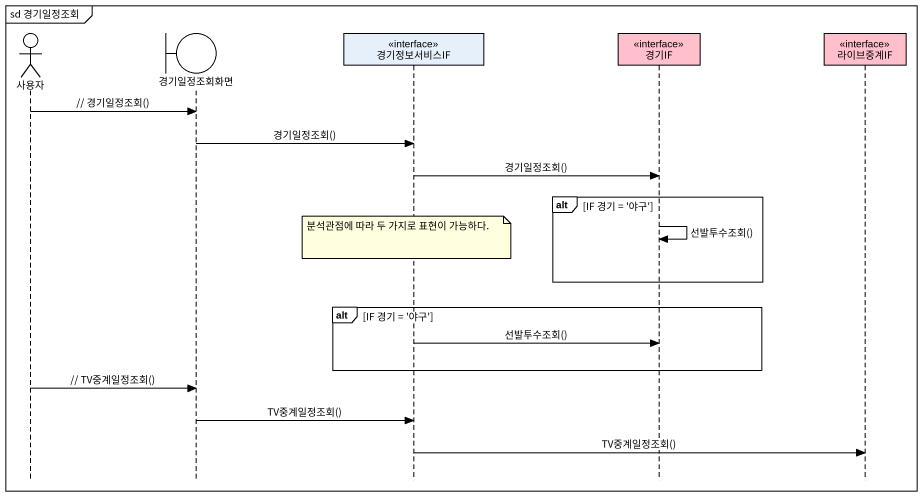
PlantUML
@startuml
mainframe sd 경기일정조회
hide footbox
actor 사용자
boundary 경기일정조회화면
participant 경기정보서비스IF <<interface>>
participant 경기IF <<interface>> #FFC0CB
participant 라이브중계IF <<interface>> #FFC0CB

사용자 -> 경기일정조회화면 : // 경기일정조회()
경기일정조회화면 -> 경기정보서비스IF : 경기일정조회()
경기정보서비스IF -> 경기IF : 경기일정조회()
alt IF 경기 = '야구'
  경기IF -> 경기IF : 선발투수조회()
  note over 경기정보서비스IF : 분석관점에 따라 두 가지로 표현이 가능하다.
end
alt IF 경기 = '야구'
  경기정보서비스IF -> 경기IF : 선발투수조회()
end
사용자 -> 경기일정조회화면 : // TV중계일정조회()
경기일정조회화면 -> 경기정보서비스IF : TV중계일정조회()
경기정보서비스IF -> 라이브중계IF : TV중계일정조회()
@enduml
